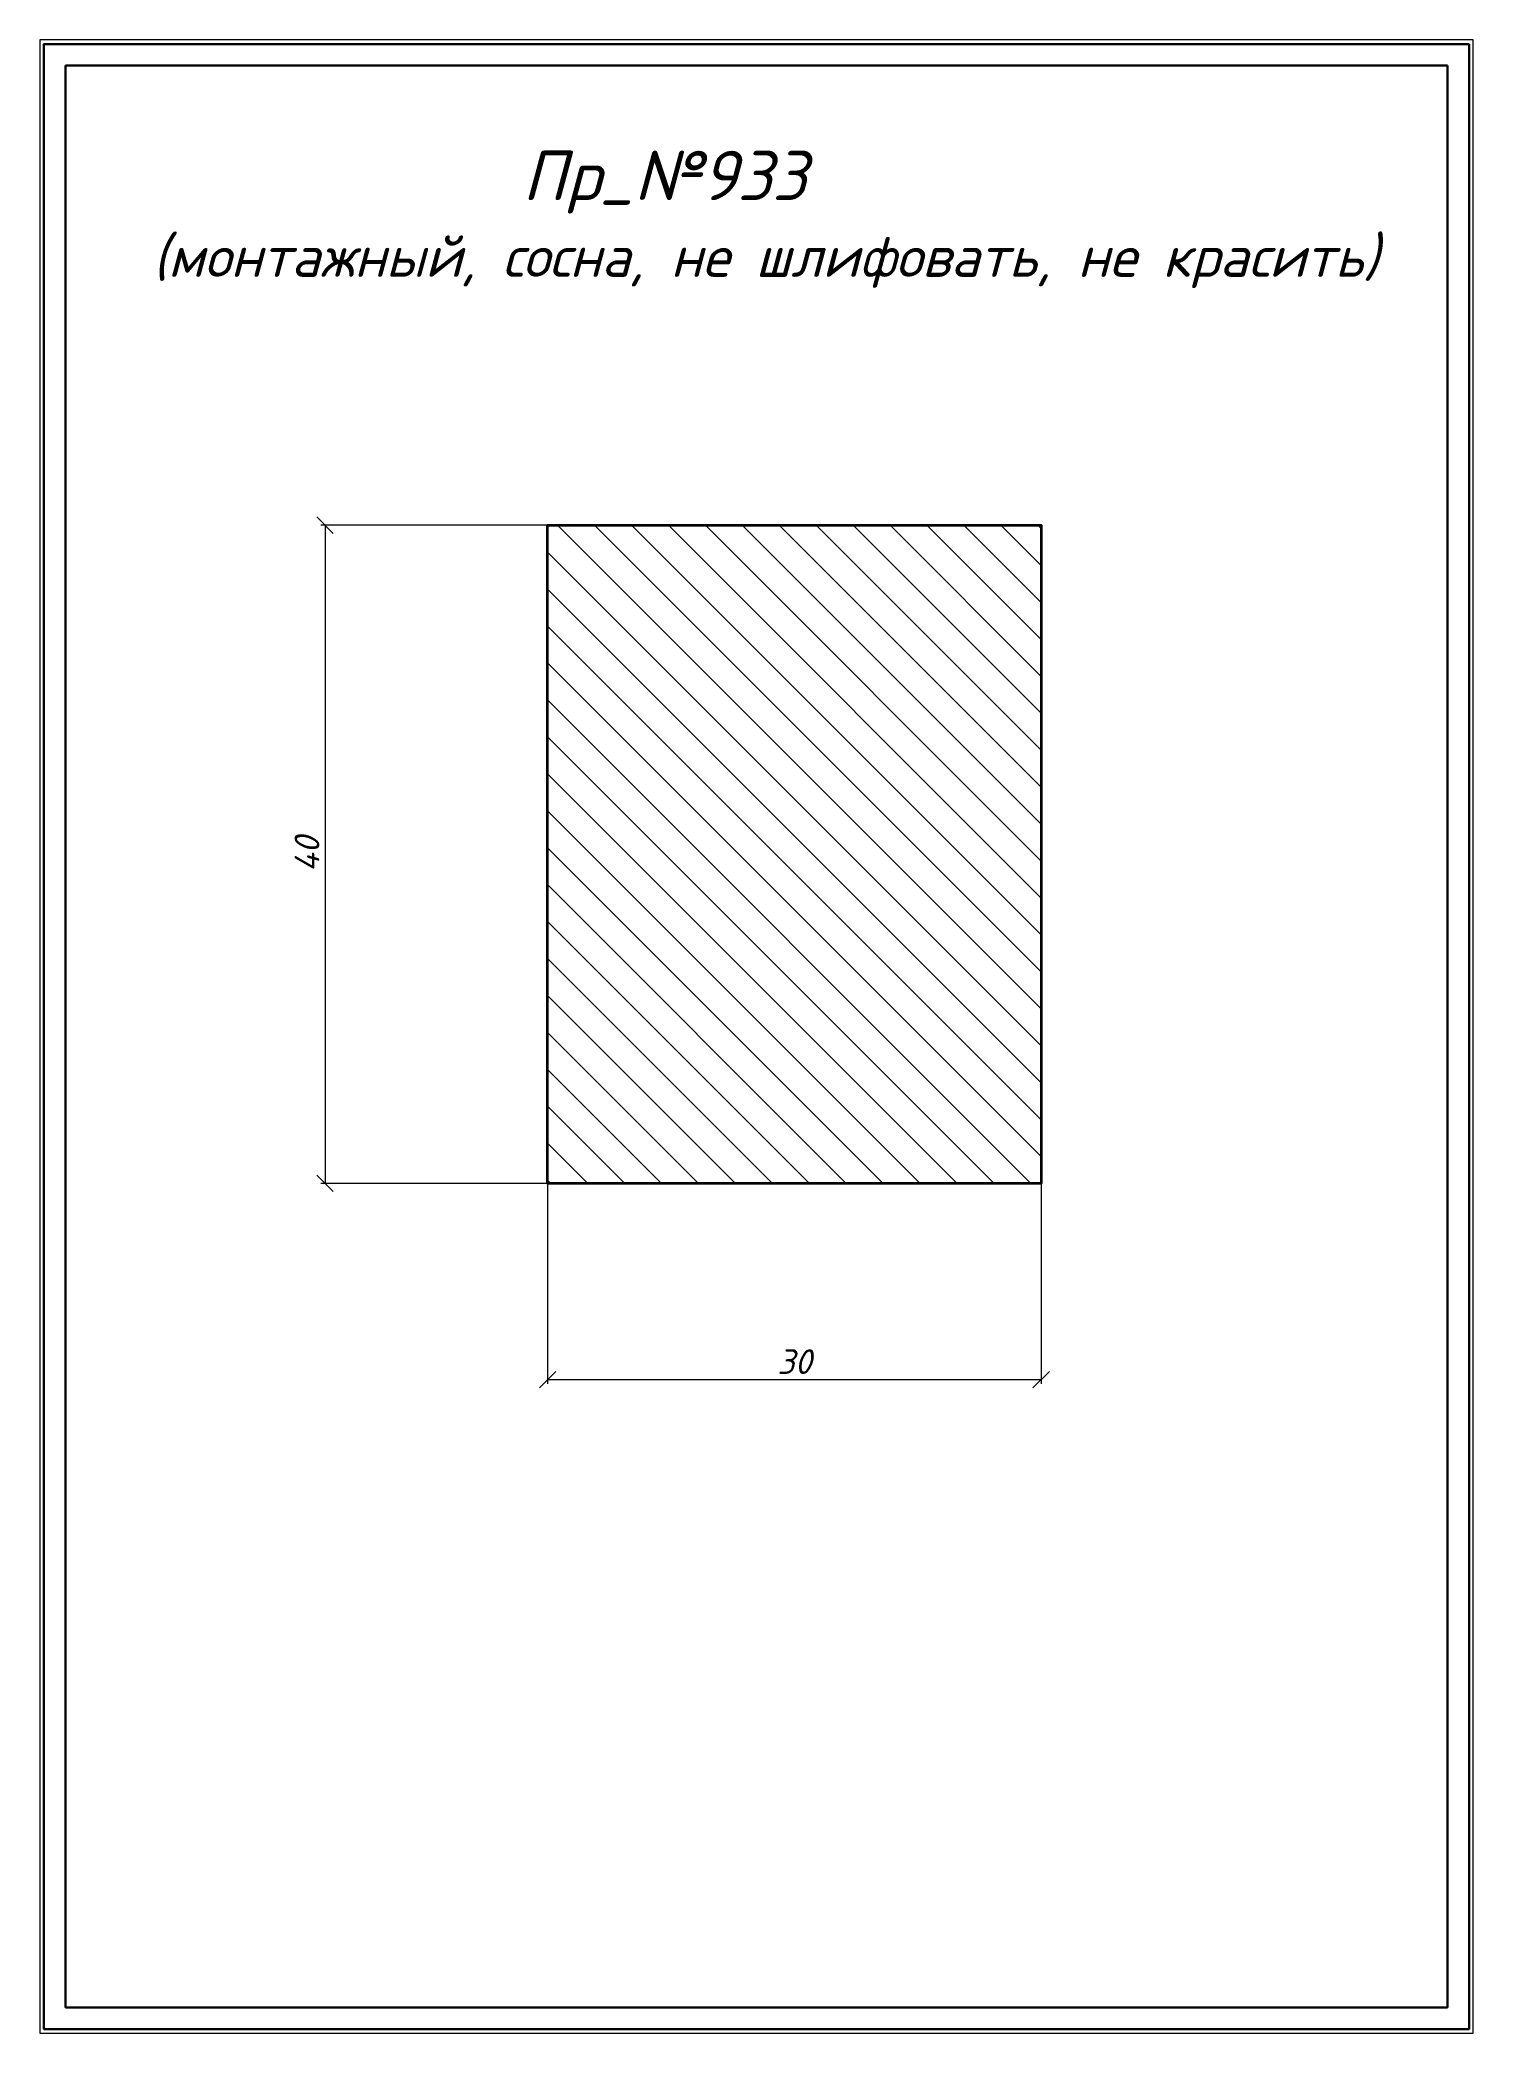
# Model space of a CAD drawing. Header units: millimetres. Extents: x 11025 to 11112, y -388 to -266.
import ezdxf

# ---------------------------------------------------------------- set-up
doc = ezdxf.new("R2010")
doc.units = ezdxf.units.MM
doc.layers.get('0').update_dxf_attribs({"lineweight": 13})
for name, color, linetype, lineweight in [('профили', 1, 'Continuous', 35), ('служебный слой НАДПИСИ', 7, 'Continuous', 13), ('служебный слой РАЗМЕРЫ', 7, 'Continuous', 9), ('служебный слой ШТАМП', 7, 'Continuous', 30), ('служебный слой ШТРИХОВКА', 7, 'Continuous', 5)]:
    doc.layers.add(name, color=color, linetype=linetype, lineweight=lineweight)
doc.styles.add('ЕСКД', font='isocpeur.ttf', dxfattribs={"oblique": 15})
doc.dimstyles.new('ЕСКД', dxfattribs={"dimtxt": 3.5, "dimasz": 2.5, "dimexe": 0.25, "dimexo": 0, "dimgap": 0.35, "dimtad": 1, "dimdec": 1, "dimzin": 9, "dimtxsty": 'ЕСКД', "dimblk": 'OBLIQUE', "dimcen": 0, "dimclrd": 256, "dimclre": 256, "dimclrt": 256, "dimadec": 1, "dimazin": 0, "dimtfac": 1, "dimtdec": 1, "dimtmove": 0, "dimatfit": 3, "dimldrblk": 'DOTSMALL', "dimfxl": 1, "dimlwd": -1, "dimlwe": -1, "dimarcsym": 0})

# ---------------------------------------------------------------- blocks, each defined once
blk = doc.blocks.new('_OBLIQUE')
at = {"color": 0, "linetype": 'ByBlock'}
blk.add_line((-0.5, -0.5), (0.5, 0.5), dxfattribs=at)
blk = doc.blocks.new('*D4')
at = {"layer": 'Defpoints', "color": 0, "transparency": 16777216}
for p in [(11056.04, -335.87), (11086.04, -335.87), (11056.04, -347.8)]:
    blk.add_point(p, dxfattribs=at)
at = {"layer": 'служебный слой РАЗМЕРЫ', "transparency": 16777216}
for p, q in [((11056.04, -335.87), (11056.04, -348.05)), ((11086.04, -335.87), (11086.04, -348.05)), ((11086.04, -347.8), (11056.04, -347.8))]:
    blk.add_line(p, q, dxfattribs=at)
at = {"layer": 'служебный слой РАЗМЕРЫ', "transparency": 16777216, "rotation": 180}
blk.add_blockref('_OBLIQUE', (11056.04, -347.8), dxfattribs=at)
at = {"layer": 'служебный слой РАЗМЕРЫ', "transparency": 16777216}
blk.add_blockref('_OBLIQUE', (11086.04, -347.8), dxfattribs=at)
at = {"layer": 'служебный слой РАЗМЕРЫ', "transparency": 16777216, "insert": (11071.04, -346.7), "char_height": 1.5, "attachment_point": 5, "style": 'ЕСКД'}
blk.add_mtext('30', dxfattribs=at)
blk = doc.blocks.new('_DotSmall')
at = {"color": 0, "linetype": 'ByBlock', "lineweight": -3, "const_width": 0.5}
blk.add_lwpolyline([(-0.0625, 0, 1), (0.0625, 0, 1)], format="xyb", close=True, dxfattribs=at)
blk = doc.blocks.new('*D3')
at = {"layer": 'Defpoints', "color": 0, "transparency": 16777216}
for p in [(11056.04, -295.87), (11042.51, -335.87), (11056.04, -335.87)]:
    blk.add_point(p, dxfattribs=at)
at = {"layer": 'служебный слой РАЗМЕРЫ', "transparency": 16777216}
for p, q in [((11056.04, -295.87), (11042.26, -295.87)), ((11042.51, -295.87), (11042.51, -335.87)), ((11056.04, -335.87), (11042.26, -335.87))]:
    blk.add_line(p, q, dxfattribs=at)
for p, rotation in [((11042.51, -295.87), 90), ((11042.51, -335.87), 270)]:
    blk.add_blockref('_OBLIQUE', p, dxfattribs=dict(at, rotation=rotation))
at = {"layer": 'служебный слой РАЗМЕРЫ', "transparency": 16777216, "insert": (11041.41, -315.87), "char_height": 1.5, "attachment_point": 5, "rotation": 90, "style": 'ЕСКД'}
blk.add_mtext('40', dxfattribs=at)

msp = doc.modelspace()

# ---------------------------------------------------------------- hatches: boundary and pattern name
at = {"layer": 'служебный слой ШТРИХОВКА'}
h = msp.add_hatch(dxfattribs=at)
h.set_pattern_fill('ANSI31', color=256, scale=0.5, angle=90, style=0)
h.set_pattern_definition([(135, (11025.1711, -136.4283), (-1.122532, -1.122532), [])])
h.paths.add_polyline_path([(11056.04, -295.87), (11056.04, -335.87), (11086.04, -335.87), (11086.04, -295.87)])

# ---------------------------------------------------------------- linework, layer by layer
at = {"layer": 'профили', "ltscale": 100}
msp.add_lwpolyline([(11056.04, -295.87), (11086.04, -295.87), (11086.04, -335.87), (11056.04, -335.87)], close=True, dxfattribs=at)
at = {"layer": 'служебный слой ШТАМП', "color": 6, "lineweight": 5, "ltscale": 100}
msp.add_lwpolyline([(11112.3, -266.38), (11025.17, -266.38), (11025.17, -387.51), (11112.3, -387.51)], close=True, dxfattribs=at)
at = {"layer": 'служебный слой ШТАМП', "ltscale": 100}
for points in [[(11112.05, -266.63), (11025.42, -266.63), (11025.42, -387.26), (11112.05, -387.26)], [(11110.74, -267.94), (11026.74, -267.94), (11026.74, -385.94), (11110.74, -385.94)]]:
    msp.add_lwpolyline(points, close=True, dxfattribs=at)

# ---------------------------------------------------------------- texts
at = {"layer": 'служебный слой НАДПИСИ', "style": 'ЕСКД', "oblique": 15}
for s, height, p in [('Пр_№933', 3, (11054.5, -276.12)), ('(монтажный, сосна, не шлифовать, не красить)', 2.5, (11032.02, -280.78))]:
    msp.add_text(s, height=height, dxfattribs=at).set_placement(p)

# ---------------------------------------------------------------- dimensions: what is measured, and where the dimension line sits
at = {"layer": 'служебный слой РАЗМЕРЫ'}
dim = msp.add_linear_dim(base=(11042.51, -335.87), p1=(11056.04, -295.87), p2=(11056.04, -335.87), angle=90, dimstyle='ЕСКД', override={"dimtxt": 1.5, "dimasz": 1}, dxfattribs=at)
dim.commit()
dim.dimension.update_dxf_attribs({"geometry": '*D3', "text_midpoint": (11041.41, -315.87)})
dim = msp.add_linear_dim(base=(11056.04, -347.8), p1=(11086.04, -335.87), p2=(11056.04, -335.87), dimstyle='ЕСКД', override={"dimtxt": 1.5, "dimasz": 1}, dxfattribs=at)
dim.commit()
dim.dimension.update_dxf_attribs({"geometry": '*D4', "text_midpoint": (11071.04, -346.7)})

doc.saveas('drawing.dxf')
